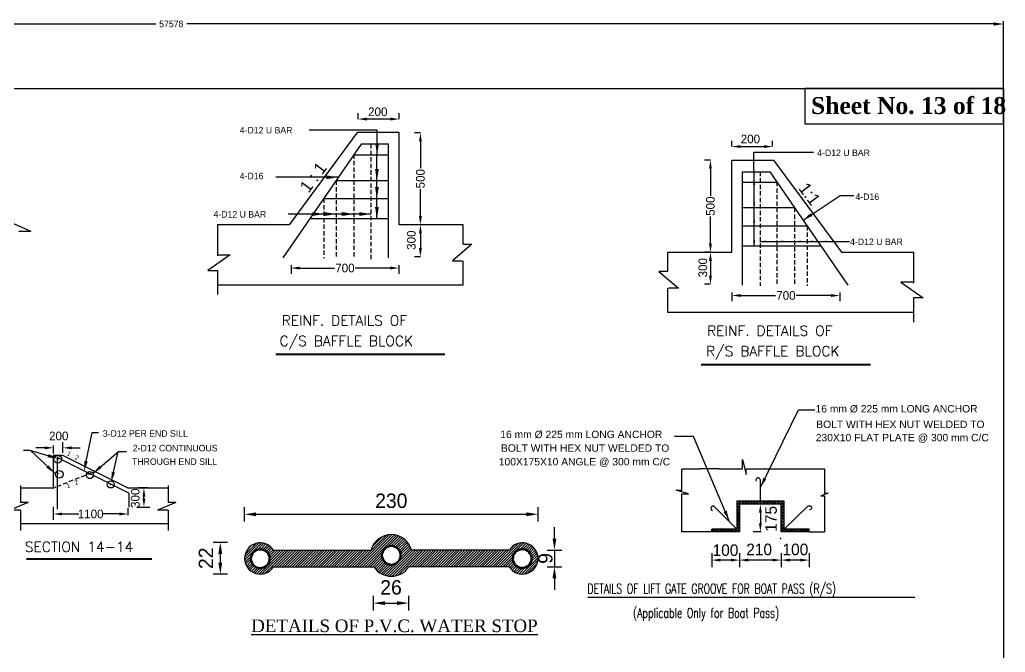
# Model space of a CAD drawing. Extents: x -1206532 to 786809, y -4288605 to 172932.
# Drawn here: x 149658 to 183748, y -4239313 to -4217439 of the extents above; entities that cross this region are included whole.
import ezdxf

# ---------------------------------------------------------------- set-up
doc = ezdxf.new("R2010")
doc.units = 0
doc.header["$LTSCALE"] = 300
doc.header["$MEASUREMENT"] = 0
doc.linetypes.add('DASHED', pattern=[0.75, 0.5, -0.25])
doc.layers.get('0').update_dxf_attribs({"linetype": 'CONTINUOUS'})
doc.layers.get('DEFPOINTS').update_dxf_attribs({"linetype": 'CONTINUOUS'})
doc.layers.add('LINE', color=7, linetype='CONTINUOUS')
doc.layers.add('Other line', color=7, linetype='CONTINUOUS', lineweight=15)
doc.styles.add('Arial-200', font='ARIAL_0.TTF')
doc.styles.add('BIG', font='ROMANT.SHX')
doc.dimstyles.new('3', dxfattribs={"dimtxt": 225, "dimasz": 350, "dimexe": 100, "dimexo": 25, "dimgap": 9, "dimtad": 0, "dimdec": 0, "dimzin": 0, "dimdsep": 46, "dimtxsty": 'Standard', "dimcen": 0, "dimclrd": 5, "dimclre": 6, "dimclrt": 1, "dimadec": 0, "dimazin": 0, "dimtfac": 1, "dimtdec": 0, "dimtofl": 0, "dimtmove": 2, "dimatfit": 3, "dimfxl": 1, "dimtolj": 1, "dimtzin": 0, "dimarcsym": 0})
doc.dimstyles.new('ISO-25', dxfattribs={"dimtxt": 2.5, "dimasz": 2.5, "dimexe": 1.25, "dimexo": 0.625, "dimtad": 1, "dimtxsty": 'Standard', "dimcen": 2.5, "dimadec": 0, "dimazin": 0, "dimtfac": 1, "dimtmove": 0, "dimatfit": 3, "dimfxl": 1, "dimarcsym": 0})

# ---------------------------------------------------------------- blocks, each defined once
blk = doc.blocks.new('*D385')
at = {"layer": 'DEFPOINTS', "color": 0, "lineweight": 30}
for p in [(183690, -4217587), (126112, -4219819), (183690, -4219819)]:
    blk.add_point(p, dxfattribs=at)
at = {"layer": 'LINE', "color": 6, "lineweight": -2}
for p, q in [((126112, -4219794), (126112, -4217487)), ((183690, -4219794), (183690, -4217487))]:
    blk.add_line(p, q, dxfattribs=at)
at = {"layer": 'LINE', "color": 5, "lineweight": -2}
for p, q in [((126462, -4217587), (154367, -4217587)), ((183340, -4217587), (155435, -4217587))]:
    blk.add_line(p, q, dxfattribs=at)
at = {"layer": 'LINE', "color": 5, "lineweight": 30}
for points in [[(126462, -4217528), (126462, -4217645), (126112, -4217587)], [(183340, -4217528), (183340, -4217645), (183690, -4217587)]]:
    blk.add_solid(points, dxfattribs=at)
at = {"layer": 'LINE', "color": 1, "lineweight": 30, "insert": (154901, -4217587), "char_height": 225, "attachment_point": 5}
blk.add_mtext('\\A1;57578', dxfattribs=at)
blk = doc.blocks.new('*D401')
at = {"layer": 'DEFPOINTS', "color": 0, "lineweight": 30}
for p in [(159042, -4225922), (162772, -4225922), (162772, -4226026)]:
    blk.add_point(p, dxfattribs=at)
at = {"layer": 'LINE', "color": 7, "lineweight": -2}
for p, q in [((159042, -4225927), (159042, -4226226)), ((159342, -4226026), (160548, -4226026)), ((162472, -4226026), (161266, -4226026)), ((162772, -4225927), (162772, -4226226))]:
    blk.add_line(p, q, dxfattribs=at)
at = {"layer": 'LINE', "color": 7, "lineweight": 30}
for points in [[(159342, -4225976), (159342, -4226076), (159042, -4226026)], [(162472, -4225976), (162472, -4226076), (162772, -4226026)]]:
    blk.add_solid(points, dxfattribs=at)
at = {"layer": 'LINE', "color": 7, "lineweight": 30, "insert": (160907, -4226026), "char_height": 300, "attachment_point": 5}
blk.add_mtext('\\A1;700', dxfattribs=at)
blk = doc.blocks.new('*D402')
at = {"layer": 'DEFPOINTS', "color": 0, "lineweight": 30}
for p in [(163518, -4224530), (163518, -4225637), (163518, -4225637)]:
    blk.add_point(p, dxfattribs=at)
at = {"layer": 'LINE', "color": 7, "lineweight": -2}
for p, q in [((163518, -4224530), (163318, -4224530)), ((163518, -4224830), (163518, -4225337)), ((163518, -4225637), (163318, -4225637))]:
    blk.add_line(p, q, dxfattribs=at)
at = {"layer": 'LINE', "color": 7, "lineweight": 30}
for points in [[(163468, -4224830), (163568, -4224830), (163518, -4224530)], [(163468, -4225337), (163568, -4225337), (163518, -4225637)]]:
    blk.add_solid(points, dxfattribs=at)
at = {"layer": 'LINE', "color": 7, "lineweight": 30, "insert": (163204, -4225062), "char_height": 300, "attachment_point": 5, "rotation": 90}
blk.add_mtext('\\A1;300', dxfattribs=at)
blk = doc.blocks.new('*D403')
at = {"layer": 'DEFPOINTS', "color": 0, "lineweight": 30}
for p in [(163518, -4221345), (163518, -4221345), (163518, -4224530)]:
    blk.add_point(p, dxfattribs=at)
at = {"layer": 'LINE', "color": 7, "lineweight": -2}
for p, q in [((163518, -4221345), (163318, -4221345)), ((163518, -4221645), (163518, -4222578)), ((163518, -4224230), (163518, -4223296)), ((163518, -4224530), (163318, -4224530))]:
    blk.add_line(p, q, dxfattribs=at)
at = {"layer": 'LINE', "color": 7, "lineweight": 30}
for points in [[(163468, -4221645), (163568, -4221645), (163518, -4221345)], [(163468, -4224230), (163568, -4224230), (163518, -4224530)]]:
    blk.add_solid(points, dxfattribs=at)
at = {"layer": 'LINE', "color": 7, "lineweight": 30, "insert": (163518, -4222937), "char_height": 300, "attachment_point": 5, "rotation": 90}
blk.add_mtext('\\A1;500', dxfattribs=at)
blk = doc.blocks.new('*D404')
at = {"layer": 'DEFPOINTS', "color": 0, "lineweight": 30}
for p in [(161368, -4220875), (161368, -4220875), (162779, -4220875)]:
    blk.add_point(p, dxfattribs=at)
at = {"layer": 'LINE', "color": 7, "lineweight": -2}
for p, q in [((161368, -4220875), (161368, -4220675)), ((162479, -4220875), (161668, -4220875)), ((162779, -4220875), (162779, -4220675))]:
    blk.add_line(p, q, dxfattribs=at)
at = {"layer": 'LINE', "color": 7, "lineweight": 30}
for points in [[(161668, -4220825), (161668, -4220925), (161368, -4220875)], [(162479, -4220825), (162479, -4220925), (162779, -4220875)]]:
    blk.add_solid(points, dxfattribs=at)
at = {"layer": 'LINE', "color": 7, "lineweight": 30, "insert": (162043, -4220626), "char_height": 300, "attachment_point": 5}
blk.add_mtext('\\A1;200', dxfattribs=at)
blk = doc.blocks.new('*D405')
at = {"layer": 'DEFPOINTS', "color": 0, "lineweight": 30}
for p in [(173549, -4222295), (173549, -4222295), (173549, -4225480)]:
    blk.add_point(p, dxfattribs=at)
at = {"layer": 'LINE', "color": 7, "lineweight": -2}
for p, q in [((173549, -4222295), (173349, -4222295)), ((173549, -4222595), (173549, -4223528)), ((173549, -4225180), (173549, -4224246)), ((173549, -4225480), (173349, -4225480))]:
    blk.add_line(p, q, dxfattribs=at)
at = {"layer": 'LINE', "color": 7, "lineweight": 30}
for points in [[(173499, -4222595), (173599, -4222595), (173549, -4222295)], [(173499, -4225180), (173599, -4225180), (173549, -4225480)]]:
    blk.add_solid(points, dxfattribs=at)
at = {"layer": 'LINE', "color": 7, "lineweight": 30, "insert": (173549, -4223887), "char_height": 300, "attachment_point": 5, "rotation": 90}
blk.add_mtext('\\A1;500', dxfattribs=at)
blk = doc.blocks.new('*D406')
at = {"layer": 'DEFPOINTS', "color": 0, "lineweight": 30}
for p in [(173549, -4225480), (173549, -4226587), (173549, -4226587)]:
    blk.add_point(p, dxfattribs=at)
at = {"layer": 'LINE', "color": 7, "lineweight": -2}
for p, q in [((173549, -4225480), (173349, -4225480)), ((173549, -4225780), (173549, -4226287)), ((173549, -4226587), (173349, -4226587))]:
    blk.add_line(p, q, dxfattribs=at)
at = {"layer": 'LINE', "color": 7, "lineweight": 30}
for points in [[(173499, -4225780), (173599, -4225780), (173549, -4225480)], [(173499, -4226287), (173599, -4226287), (173549, -4226587)]]:
    blk.add_solid(points, dxfattribs=at)
at = {"layer": 'LINE', "color": 7, "lineweight": 30, "insert": (173287, -4226015), "char_height": 300, "attachment_point": 5, "rotation": 90}
blk.add_mtext('\\A1;300', dxfattribs=at)
blk = doc.blocks.new('*D407')
at = {"layer": 'DEFPOINTS', "color": 0, "lineweight": 30}
for p in [(174294, -4226872), (174294, -4226976), (178025, -4226872)]:
    blk.add_point(p, dxfattribs=at)
at = {"layer": 'LINE', "color": 7, "lineweight": -2}
for p, q in [((174294, -4226877), (174294, -4227176)), ((174594, -4226976), (175801, -4226976)), ((177725, -4226976), (176519, -4226976)), ((178025, -4226877), (178025, -4227176))]:
    blk.add_line(p, q, dxfattribs=at)
at = {"layer": 'LINE', "color": 7, "lineweight": 30}
for points in [[(174594, -4226926), (174594, -4227026), (174294, -4226976)], [(177725, -4226926), (177725, -4227026), (178025, -4226976)]]:
    blk.add_solid(points, dxfattribs=at)
at = {"layer": 'LINE', "color": 7, "lineweight": 30, "insert": (176160, -4226976), "char_height": 300, "attachment_point": 5}
blk.add_mtext('\\A1;700', dxfattribs=at)
blk = doc.blocks.new('*D408')
at = {"layer": 'DEFPOINTS', "color": 0, "lineweight": 30}
for p in [(174288, -4221825), (175699, -4221825), (175699, -4221825)]:
    blk.add_point(p, dxfattribs=at)
at = {"layer": 'LINE', "color": 7, "lineweight": -2}
for p, q in [((174288, -4221825), (174288, -4221625)), ((174588, -4221825), (175399, -4221825)), ((175699, -4221825), (175699, -4221625))]:
    blk.add_line(p, q, dxfattribs=at)
at = {"layer": 'LINE', "color": 7, "lineweight": 30}
for points in [[(174588, -4221775), (174588, -4221875), (174288, -4221825)], [(175399, -4221775), (175399, -4221875), (175699, -4221825)]]:
    blk.add_solid(points, dxfattribs=at)
at = {"layer": 'LINE', "color": 7, "lineweight": 30, "insert": (174932, -4221565), "char_height": 300, "attachment_point": 5}
blk.add_mtext('\\A1;200', dxfattribs=at)
blk = doc.blocks.new('*D413')
at = {"layer": 'DEFPOINTS', "color": 0, "lineweight": 30}
for p in [(153955, -4233632), (154099, -4233632), (153680, -4234291)]:
    blk.add_point(p, dxfattribs=at)
at = {"layer": 'LINE', "color": 7, "lineweight": -2}
for p, q in [((154094, -4233632), (153755, -4233632)), ((153955, -4233991), (153955, -4233932)), ((153705, -4234291), (154155, -4234291))]:
    blk.add_line(p, q, dxfattribs=at)
at = {"layer": 'LINE', "color": 7, "lineweight": 30}
for points in [[(153905, -4233932), (154005, -4233932), (153955, -4233632)], [(153905, -4233991), (154005, -4233991), (153955, -4234291)]]:
    blk.add_solid(points, dxfattribs=at)
at = {"layer": 'LINE', "color": 7, "lineweight": 30, "insert": (153656, -4233986), "char_height": 300, "attachment_point": 5, "rotation": 90}
blk.add_mtext('\\A1;300', dxfattribs=at)
blk = doc.blocks.new('*D414')
at = {"layer": 'DEFPOINTS', "color": 0, "lineweight": 30}
for p in [(150818, -4234130), (150818, -4234531), (153405, -4234579)]:
    blk.add_point(p, dxfattribs=at)
at = {"layer": 'LINE', "color": 7, "lineweight": -2}
for p, q in [((150818, -4234281), (150818, -4234731)), ((151118, -4234531), (151703, -4234531)), ((153105, -4234531), (152521, -4234531)), ((153405, -4234574), (153405, -4234331))]:
    blk.add_line(p, q, dxfattribs=at)
at = {"layer": 'LINE', "color": 7, "lineweight": 30}
for points in [[(151118, -4234481), (151118, -4234581), (150818, -4234531)], [(153105, -4234481), (153105, -4234581), (153405, -4234531)]]:
    blk.add_solid(points, dxfattribs=at)
at = {"layer": 'LINE', "color": 7, "lineweight": 30, "insert": (152112, -4234531), "char_height": 300, "attachment_point": 5}
blk.add_mtext('\\A1;1100', dxfattribs=at)
blk = doc.blocks.new('*D415')
at = {"layer": 'DEFPOINTS', "color": 0, "lineweight": 30}
for p in [(150818, -4232159), (150818, -4232243), (151155, -4232416)]:
    blk.add_point(p, dxfattribs=at)
at = {"layer": 'LINE', "color": 7, "lineweight": -2}
for p, q in [((150818, -4232164), (150818, -4232443)), ((151155, -4232411), (151155, -4232043)), ((150518, -4232243), (150218, -4232243)), ((151455, -4232243), (151755, -4232243))]:
    blk.add_line(p, q, dxfattribs=at)
at = {"layer": 'LINE', "color": 7, "lineweight": 30}
for points in [[(150518, -4232193), (150518, -4232293), (150818, -4232243)], [(151455, -4232193), (151455, -4232293), (151155, -4232243)]]:
    blk.add_solid(points, dxfattribs=at)
at = {"layer": 'LINE', "color": 7, "lineweight": 30, "insert": (151009, -4231834), "char_height": 300, "attachment_point": 5}
blk.add_mtext('\\A1;200', dxfattribs=at)
blk = doc.blocks.new('*D422')
at = {"layer": 'DEFPOINTS', "color": 0, "lineweight": 30}
for p in [(175998, -4235784), (176961, -4235784), (175998, -4236125)]:
    blk.add_point(p, dxfattribs=at)
at = {"layer": 'LINE', "color": 7, "lineweight": -2}
for p, q in [((175998, -4235884), (175998, -4236375)), ((176961, -4235884), (176961, -4236375)), ((176661, -4236125), (176298, -4236125))]:
    blk.add_line(p, q, dxfattribs=at)
at = {"layer": 'LINE', "color": 7, "lineweight": 30}
for points in [[(176298, -4236075), (176298, -4236175), (175998, -4236125)], [(176661, -4236075), (176661, -4236175), (176961, -4236125)]]:
    blk.add_solid(points, dxfattribs=at)
at = {"layer": 'LINE', "color": 7, "lineweight": 30, "insert": (175234, -4235759), "char_height": 400, "attachment_point": 5}
blk.add_mtext('210', dxfattribs=at)
blk = doc.blocks.new('*D423')
at = {"layer": 'DEFPOINTS', "color": 0, "lineweight": 30}
for p in [(174555, -4235784), (175998, -4235784), (174555, -4236125)]:
    blk.add_point(p, dxfattribs=at)
at = {"layer": 'LINE', "color": 7, "lineweight": -2}
for p, q in [((174555, -4235884), (174555, -4236375)), ((175998, -4235884), (175998, -4236375)), ((175698, -4236125), (174855, -4236125))]:
    blk.add_line(p, q, dxfattribs=at)
at = {"layer": 'LINE', "color": 7, "lineweight": 30}
for points in [[(174855, -4236075), (174855, -4236175), (174555, -4236125)], [(175698, -4236075), (175698, -4236175), (175998, -4236125)]]:
    blk.add_solid(points, dxfattribs=at)
at = {"layer": 'LINE', "color": 7, "lineweight": 30, "insert": (176488, -4235759), "char_height": 400, "attachment_point": 5}
blk.add_mtext('100', dxfattribs=at)
blk = doc.blocks.new('*D424')
at = {"layer": 'DEFPOINTS', "color": 0, "lineweight": 30}
for p in [(175403, -4234187), (175276, -4235149), (175403, -4235149)]:
    blk.add_point(p, dxfattribs=at)
at = {"layer": 'LINE', "color": 7, "lineweight": -2}
for p, q in [((175303, -4234187), (175026, -4234187)), ((175276, -4234487), (175276, -4234849)), ((175303, -4235149), (175026, -4235149))]:
    blk.add_line(p, q, dxfattribs=at)
at = {"layer": 'LINE', "color": 7, "lineweight": 30}
for points in [[(175226, -4234487), (175326, -4234487), (175276, -4234187)], [(175226, -4234849), (175326, -4234849), (175276, -4235149)]]:
    blk.add_solid(points, dxfattribs=at)
at = {"layer": 'LINE', "color": 7, "lineweight": 30, "insert": (175647, -4234698), "char_height": 400, "attachment_point": 5, "rotation": 90}
blk.add_mtext('175', dxfattribs=at)
blk = doc.blocks.new('*D425')
at = {"layer": 'DEFPOINTS', "color": 0, "lineweight": 30}
for p in [(173592, -4235784), (174555, -4235784), (173592, -4236125)]:
    blk.add_point(p, dxfattribs=at)
at = {"layer": 'LINE', "color": 7, "lineweight": -2}
for p, q in [((173592, -4235884), (173592, -4236375)), ((174555, -4235884), (174555, -4236375)), ((174255, -4236125), (173892, -4236125))]:
    blk.add_line(p, q, dxfattribs=at)
at = {"layer": 'LINE', "color": 7, "lineweight": 30}
for points in [[(173892, -4236075), (173892, -4236175), (173592, -4236125)], [(174255, -4236075), (174255, -4236175), (174555, -4236125)]]:
    blk.add_solid(points, dxfattribs=at)
at = {"layer": 'LINE', "color": 7, "lineweight": 30, "insert": (174070, -4235784), "char_height": 400, "attachment_point": 5}
blk.add_mtext('100', dxfattribs=at)
blk = doc.blocks.new('*D430')
at = {"layer": 'DEFPOINTS', "color": 0, "lineweight": 30}
for p in [(166954, -4235781), (166962, -4236357), (168154, -4236357)]:
    blk.add_point(p, dxfattribs=at)
at = {"layer": 'LINE', "color": 7, "lineweight": -2}
for p, q in [((168154, -4235381), (168154, -4234981)), ((167904, -4235781), (168404, -4235781)), ((168154, -4235781), (168154, -4236357)), ((167904, -4236357), (168404, -4236357)), ((168154, -4236757), (168154, -4237157))]:
    blk.add_line(p, q, dxfattribs=at)
at = {"layer": 'LINE', "color": 7, "lineweight": 30}
for points in [[(168087, -4235381), (168220, -4235381), (168154, -4235781)], [(168087, -4236757), (168220, -4236757), (168154, -4236357)]]:
    blk.add_solid(points, dxfattribs=at)
at = {"layer": 'LINE', "color": 7, "lineweight": 30, "insert": (167840, -4236069), "char_height": 500, "attachment_point": 5, "rotation": 90}
blk.add_mtext('9', dxfattribs=at)
blk = doc.blocks.new('*D431')
at = {"layer": 'DEFPOINTS', "color": 0, "lineweight": 30}
for p in [(157962, -4235514), (156596, -4236609), (157946, -4236609)]:
    blk.add_point(p, dxfattribs=at)
at = {"layer": 'LINE', "color": 7, "lineweight": -2}
for p, q in [((156846, -4235514), (156346, -4235514)), ((156596, -4235914), (156596, -4236209)), ((156846, -4236609), (156346, -4236609))]:
    blk.add_line(p, q, dxfattribs=at)
at = {"layer": 'LINE', "color": 7, "lineweight": 30}
for points in [[(156529, -4235914), (156663, -4235914), (156596, -4235514)], [(156529, -4236209), (156663, -4236209), (156596, -4236609)]]:
    blk.add_solid(points, dxfattribs=at)
at = {"layer": 'LINE', "color": 7, "lineweight": 30, "insert": (156099, -4236062), "char_height": 500, "attachment_point": 5, "rotation": 90}
blk.add_mtext('22', dxfattribs=at)
blk = doc.blocks.new('*D432')
at = {"layer": 'DEFPOINTS', "color": 0, "lineweight": 30}
for p in [(163112, -4237613), (161890, -4238858), (163112, -4238882)]:
    blk.add_point(p, dxfattribs=at)
at = {"layer": 'LINE', "color": 7, "lineweight": -2}
for p, q in [((161890, -4237863), (161890, -4237363)), ((162290, -4237613), (162712, -4237613)), ((163112, -4237863), (163112, -4237363))]:
    blk.add_line(p, q, dxfattribs=at)
at = {"layer": 'LINE', "color": 7, "lineweight": 30}
for points in [[(162290, -4237547), (162290, -4237680), (161890, -4237613)], [(162712, -4237547), (162712, -4237680), (163112, -4237613)]]:
    blk.add_solid(points, dxfattribs=at)
at = {"layer": 'LINE', "color": 7, "lineweight": 30, "insert": (162501, -4237071), "char_height": 500, "attachment_point": 5}
blk.add_mtext('26', dxfattribs=at)
blk = doc.blocks.new('*D433')
at = {"layer": 'DEFPOINTS', "color": 0, "lineweight": 30}
for p in [(167587, -4234541), (157435, -4235750), (167587, -4235694)]:
    blk.add_point(p, dxfattribs=at)
at = {"layer": 'LINE', "color": 7, "lineweight": -2}
for p, q in [((157435, -4234791), (157435, -4234291)), ((157835, -4234541), (167187, -4234541)), ((167587, -4234791), (167587, -4234291))]:
    blk.add_line(p, q, dxfattribs=at)
at = {"layer": 'LINE', "color": 7, "lineweight": 30}
for points in [[(157835, -4234475), (157835, -4234608), (157435, -4234541)], [(167187, -4234475), (167187, -4234608), (167587, -4234541)]]:
    blk.add_solid(points, dxfattribs=at)
at = {"layer": 'LINE', "color": 7, "lineweight": 30, "insert": (162511, -4234076), "char_height": 500, "attachment_point": 5}
blk.add_mtext('230', dxfattribs=at)

msp = doc.modelspace()

# ---------------------------------------------------------------- hatches: boundary and pattern name
at = {"layer": 'LINE', "lineweight": 13}
h = msp.add_hatch(dxfattribs=at)
h.set_pattern_fill('ANSI31', color=256, scale=20, style=0)
h.set_pattern_definition([(45, (60213.69, -3763820.49), (-44.901281, 44.901281), [])])
h.paths.add_polyline_path([(162834.759, -4235960.954, 1), (162187.539, -4235960.954, 1)], flags=16)
edge = h.paths.add_edge_path()
edge.add_arc((157979.909, -4236078.649), 323.61, 0, 360)
edge = h.paths.add_edge_path()
edge.add_arc((167038.929, -4236072.18), 323.61, 0, 360)
edge = h.paths.add_edge_path()
edge.add_line((163112.467, -4236356.954), (166590.36, -4236356.954))
edge.add_arc((167047.149, -4236068.954), 540, 212.2309526, 507.7690474)
edge.add_line((166590.36, -4235780.954), (163208.286, -4235780.954))
edge.add_arc((162511.149, -4235960.954), 720, 14.4775122, 165.5224878)
edge.add_line((161814.012, -4235780.954), (158431.937, -4235780.954))
edge.add_arc((157975.149, -4236068.954), 540, 32.2309526, 327.7690474)
edge.add_line((158431.937, -4236356.954), (161909.83, -4236356.954))
edge.add_arc((162511.149, -4235960.954), 720, 213.367013, 326.632987)

# ---------------------------------------------------------------- linework, layer by layer
at = {"lineweight": 30}
for p, q in [((161334.309, -4221344.664), (158982.542, -4224530.266)), ((162778.966, -4221344.664), (161334.309, -4221344.664)), ((162778.966, -4224530.266), (162778.966, -4221344.664)), ((161468.696, -4221747.055), (158764.521, -4225670.376)), ((162409.402, -4221747.055), (161468.696, -4221747.055)), ((162409.402, -4225670.376), (162409.402, -4221747.055)), ((161215.764, -4222114.019), (162409.402, -4222114.019)), ((174287.731, -4225480.266), (174287.731, -4222294.664)), ((174287.731, -4222294.664), (175732.388, -4222294.664)), ((175732.388, -4222294.664), (178084.155, -4225480.266)), ((174657.295, -4226620.376), (174657.295, -4222697.055)), ((174657.295, -4222697.055), (175598.001, -4222697.055)), ((175598.001, -4222697.055), (178302.176, -4226620.376)), ((160605.665, -4222999.173), (162409.402, -4222999.173)), ((175850.933, -4223064.019), (174657.295, -4223064.019)), ((160175.025, -4223623.963), (162409.402, -4223623.963)), ((176461.032, -4223949.173), (174623.698, -4223949.173)), ((159696.467, -4224318.272), (162409.402, -4224318.272)), ((156496.389, -4224530.266), (156496.389, -4225603.311)), ((158982.542, -4224530.266), (156496.389, -4224530.266)), ((164996.345, -4224530.266), (162778.966, -4224530.266)), ((164996.345, -4225200.919), (164996.345, -4224530.266)), ((176891.672, -4224573.963), (174623.698, -4224573.963)), ((165298.715, -4225200.919), (164626.782, -4225770.974)), ((164996.345, -4225200.919), (165298.715, -4225200.919)), ((177370.229, -4225268.272), (174623.698, -4225268.272)), ((156933.146, -4225569.778), (156160.422, -4226106.3)), ((156496.389, -4225569.778), (156933.146, -4225569.778)), ((172070.351, -4225480.266), (174287.731, -4225480.266)), ((172070.351, -4226150.919), (172070.351, -4225480.266)), ((178084.155, -4225480.266), (180570.308, -4225480.266)), ((180570.308, -4225480.266), (180570.308, -4226553.311)), ((164626.782, -4225770.974), (164962.749, -4225770.974)), ((164996.345, -4226609.29), (164996.345, -4225770.974)), ((156160.422, -4226106.3), (156496.389, -4226106.3)), ((156496.389, -4226106.3), (156496.389, -4226944.617)), ((171767.981, -4226150.919), (172439.915, -4226720.974)), ((172070.351, -4226150.919), (171767.981, -4226150.919)), ((156496.389, -4226609.29), (164996.345, -4226609.29)), ((180570.308, -4226519.778), (180133.551, -4226519.778)), ((180133.551, -4226519.778), (180906.275, -4227056.3)), ((172070.351, -4227559.29), (172070.351, -4226720.974)), ((172439.915, -4226720.974), (172103.948, -4226720.974)), ((180906.275, -4227056.3), (180570.308, -4227056.3)), ((180570.308, -4227056.3), (180570.308, -4227894.617)), ((180570.308, -4227559.29), (172070.351, -4227559.29)), ((150817.88, -4232507.063), (150817.88, -4233632.063)), ((151155.38, -4232507.063), (150817.88, -4232507.063)), ((150954.961, -4232578.664), (150954.961, -4234365.385)), ((150817.88, -4233632.063), (149688.93, -4233632.063)), ((154793.127, -4233632.063), (153405.38, -4233632.063)), ((154793.127, -4234869.563), (149688.93, -4234869.563))]:
    msp.add_line(p, q, dxfattribs=at)
at = {"color": 0, "lineweight": 30}
for p, q in [((151955.088, -4232707.856), (152164.246, -4231709.531)), ((152164.246, -4231709.531), (152382.746, -4231709.531)), ((150010.465, -4232333.199), (149791.965, -4232333.199)), ((150641.959, -4232516.355), (150010.465, -4232333.199)), ((152899.984, -4233083.941), (153069.459, -4232364.383)), ((153069.459, -4232364.383), (153350.387, -4232364.383))]:
    msp.add_line(p, q, dxfattribs=at)
at = {"linetype": 'DASHED', "lineweight": 30}
for p, q in [((150954.961, -4233577.068), (152253.494, -4233056.12)), ((150817.88, -4233632.063), (150923.425, -4233589.72))]:
    msp.add_line(p, q, dxfattribs=at)
at = {"linetype": 'ByBlock', "lineweight": 30}
for points in [[(126112.321, -4260534.506), (126112.321, -4219818.986), (183689.825, -4219818.986), (183689.825, -4260534.506), (126112.321, -4260534.506)], [(183689.825, -4219818.986), (176815.544, -4219818.986), (176815.544, -4221034.111), (183689.825, -4221034.111)]]:
    msp.add_lwpolyline(points, close=True, dxfattribs=at)
at = {"lineweight": 30, "const_width": 22.5}
for points in [[(150994.782, -4232631.833, -1), (150972.282, -4232631.833, -1)], [(150998.351, -4233129.53, -1), (150975.851, -4233129.53, -1)], [(152072.194, -4233157.219, -1), (152049.694, -4233157.219, -1)], [(152802.026, -4233514.559, -1), (152779.526, -4233514.559, -1)]]:
    msp.add_lwpolyline(points, format="xyb", close=True, dxfattribs=at)
at = {"lineweight": 30}
for centre in [(150976.13, -4232638.323), (151025.887, -4233159.975)]:
    msp.add_circle(centre, 132.628, dxfattribs=at)
at = {"linetype": 'ByBlock', "lineweight": 30}
for points in [[(159825.025, -4224099.602), (159825.025, -4224216.269), (160175.025, -4224157.936)], [(160255.665, -4224099.602), (160255.665, -4224216.269), (160605.665, -4224157.936)], [(160865.764, -4224099.602), (160865.764, -4224216.269), (161215.764, -4224157.936)]]:
    msp.add_solid(points, dxfattribs=at)
at = {"color": 0, "lineweight": 30}
for points in [[(150658.208, -4232460.331), (150625.71, -4232572.38), (150978.106, -4232613.85)], [(152012.182, -4232719.817), (151897.994, -4232695.894), (151883.318, -4233050.418)], [(152956.764, -4233097.314), (152843.204, -4233070.568), (152819.745, -4233424.619)]]:
    msp.add_solid(points, dxfattribs=at)
at = {"layer": 'DEFPOINTS', "color": 0, "linetype": 'ByBlock', "lineweight": 30}
msp.add_point((173215.838, -4222879.493), dxfattribs=at)
msp.add_point((173215.838, -4222879.493), dxfattribs=at)
at = {"layer": 'LINE', "linetype": 'DASHED', "lineweight": 30}
for p, q in [((161802.764, -4221747.055), (161802.764, -4225725.88)), ((161215.764, -4222097.374), (161215.764, -4225686.88)), ((175264.933, -4222697.055), (175264.933, -4226636.88)), ((160605.665, -4222999.173), (160605.665, -4225686.88)), ((175850.933, -4223047.374), (175850.933, -4226636.88)), ((160175.025, -4223623.963), (160175.025, -4225686.88)), ((176461.032, -4223949.173), (176461.032, -4226636.88)), ((176891.672, -4224573.963), (176891.672, -4226636.88))]:
    msp.add_line(p, q, dxfattribs=at)
at = {"layer": 'LINE', "lineweight": 30}
for p, q in [((149263.486, -4224405.776), (150040.732, -4224745.476)), ((149627.821, -4224745.476), (150040.732, -4224745.476)), ((153405.38, -4233632.063), (151155.38, -4232507.063)), ((153428.866, -4233815.616), (150954.961, -4232578.664)), ((174656.978, -4232967.058), (174656.978, -4232643.732)), ((174656.978, -4232643.732), (174786.886, -4233160.476)), ((172560.17, -4232967.058), (173176.029, -4232967.058)), ((172560.17, -4233709.938), (172560.17, -4232967.058)), ((173847.701, -4232967.058), (173176.029, -4232967.058)), ((173847.701, -4232967.058), (174656.978, -4232967.058)), ((174786.886, -4232967.058), (177496.667, -4232967.058)), ((174786.886, -4233160.476), (174786.886, -4232967.058)), ((177496.667, -4232967.058), (177496.667, -4233806.166)), ((149688.93, -4233548.862), (149688.93, -4234138.612)), ((153428.866, -4233815.616), (153428.866, -4234290.622)), ((154793.127, -4233548.862), (154793.127, -4234138.612)), ((172785.344, -4233838.884), (172365.79, -4233709.938)), ((172365.79, -4233709.938), (172560.17, -4233709.938)), ((172560.17, -4235149.174), (172560.17, -4233838.884)), ((172560.17, -4233838.884), (172785.344, -4233838.884)), ((177626.574, -4233806.166), (177367.721, -4233903.357)), ((177496.667, -4233806.166), (177626.574, -4233806.166)), ((149953.619, -4234138.612), (149319.539, -4234400.724)), ((149953.619, -4234138.612), (149688.93, -4234138.612)), ((155057.816, -4234138.612), (154423.736, -4234400.724)), ((155057.816, -4234138.612), (154793.127, -4234138.612)), ((174458.282, -4234109.098), (174554.51, -4234205.326)), ((174458.282, -4234145.183), (174554.51, -4234241.411)), ((174458.282, -4234211.163), (174554.51, -4234307.391)), ((174505.83, -4234090.666), (174602.058, -4234186.894)), ((174541.915, -4234090.666), (174638.143, -4234186.894)), ((174607.895, -4234090.666), (174704.123, -4234186.894)), ((174643.981, -4234090.666), (174740.209, -4234186.894)), ((174709.96, -4234090.666), (174806.188, -4234186.894)), ((174746.046, -4234090.666), (174842.274, -4234186.894)), ((174812.025, -4234090.666), (174908.253, -4234186.894)), ((174848.111, -4234090.666), (174944.339, -4234186.894)), ((174914.091, -4234090.666), (175010.319, -4234186.894)), ((174950.176, -4234090.666), (175046.404, -4234186.894)), ((175016.156, -4234090.666), (175112.384, -4234186.894)), ((175052.241, -4234090.666), (175148.469, -4234186.894)), ((175118.221, -4234090.666), (175214.449, -4234186.894)), ((175154.307, -4234090.666), (175250.535, -4234186.894)), ((175220.286, -4234090.666), (175316.514, -4234186.894)), ((175256.372, -4234090.666), (175352.6, -4234186.894)), ((175322.351, -4234090.666), (175418.579, -4234186.894)), ((175358.437, -4234090.666), (175454.665, -4234186.894)), ((175424.417, -4234090.666), (175520.645, -4234186.894)), ((175460.502, -4234090.666), (175556.73, -4234186.894)), ((175526.482, -4234090.666), (175622.71, -4234186.894)), ((175562.567, -4234090.666), (175658.795, -4234186.894)), ((175628.547, -4234090.666), (175724.775, -4234186.894)), ((175664.633, -4234090.666), (175760.861, -4234186.894)), ((175730.612, -4234090.666), (175826.84, -4234186.894)), ((175766.698, -4234090.666), (175862.926, -4234186.894)), ((175832.678, -4234090.666), (175928.906, -4234186.894)), ((175868.763, -4234090.666), (175964.991, -4234186.894)), ((175934.743, -4234090.666), (176094.158, -4234250.081)), ((175970.828, -4234090.666), (176094.158, -4234213.996)), ((176036.808, -4234090.666), (176094.158, -4234148.016)), ((176072.893, -4234090.666), (176094.158, -4234111.931)), ((177367.721, -4233903.357), (177496.667, -4233903.357)), ((177496.667, -4233903.357), (177496.667, -4235149.174)), ((149688.93, -4234400.724), (149319.539, -4234400.724)), ((149688.93, -4234400.724), (149688.93, -4235100.504)), ((154793.127, -4234400.724), (154423.736, -4234400.724)), ((154793.127, -4234400.724), (154793.127, -4235100.504)), ((174458.282, -4234247.249), (174554.51, -4234343.477)), ((174458.282, -4234313.228), (174554.51, -4234409.456)), ((174458.282, -4234349.314), (174554.51, -4234445.542)), ((174458.282, -4234415.293), (174554.51, -4234511.521)), ((174458.282, -4234451.379), (174554.51, -4234547.607)), ((174458.282, -4234517.359), (174554.51, -4234613.587)), ((174458.282, -4234553.444), (174554.51, -4234649.672)), ((175997.93, -4234219.833), (176094.158, -4234316.061)), ((175997.93, -4234255.918), (176094.158, -4234352.146)), ((175997.93, -4234321.898), (176094.158, -4234418.126)), ((175997.93, -4234357.984), (176094.158, -4234454.212)), ((175997.93, -4234423.963), (176094.158, -4234520.191)), ((175997.93, -4234460.049), (176094.158, -4234556.277)), ((175997.93, -4234526.029), (176094.158, -4234622.257)), ((174458.282, -4234619.424), (174554.51, -4234715.652)), ((174458.282, -4234655.509), (174554.51, -4234751.737)), ((174458.282, -4234721.489), (174554.51, -4234817.717)), ((174458.282, -4234757.575), (174554.51, -4234853.803)), ((174458.282, -4234823.554), (174554.51, -4234919.782)), ((174458.282, -4234859.64), (174554.51, -4234955.868)), ((175997.93, -4234562.114), (176094.158, -4234658.342)), ((175997.93, -4234628.094), (176094.158, -4234724.322)), ((175997.93, -4234664.179), (176094.158, -4234760.407)), ((175997.93, -4234730.159), (176094.158, -4234826.387)), ((175997.93, -4234766.245), (176094.158, -4234862.473)), ((175997.93, -4234832.224), (176094.158, -4234928.452)), ((175997.93, -4234868.31), (176094.158, -4234964.538)), ((173592.23, -4235149.174), (172560.17, -4235149.174)), ((173592.23, -4235149.174), (173592.23, -4235052.946)), ((173592.23, -4235080.22), (173661.184, -4235149.174)), ((173592.23, -4235116.305), (173625.099, -4235149.174)), ((173630.936, -4235052.946), (173727.164, -4235149.174)), ((173667.022, -4235052.946), (173763.25, -4235149.174)), ((173733.001, -4235052.946), (173829.229, -4235149.174)), ((173769.087, -4235052.946), (173865.315, -4235149.174)), ((173835.067, -4235052.946), (173931.295, -4235149.174)), ((173871.152, -4235052.946), (173967.38, -4235149.174)), ((173937.132, -4235052.946), (174033.36, -4235149.174)), ((173973.217, -4235052.946), (174069.445, -4235149.174)), ((174039.197, -4235052.946), (174135.425, -4235149.174)), ((174075.282, -4235052.946), (174171.51, -4235149.174)), ((174141.262, -4235052.946), (174237.49, -4235149.174)), ((174177.348, -4235052.946), (174273.576, -4235149.174)), ((174243.327, -4235052.946), (174339.555, -4235149.174)), ((174279.413, -4235052.946), (174375.641, -4235149.174)), ((174345.393, -4235052.946), (174441.621, -4235149.174)), ((174381.478, -4235052.946), (174477.706, -4235149.174)), ((174447.458, -4235052.946), (174543.686, -4235149.174)), ((174458.282, -4234925.62), (174554.51, -4235021.848)), ((174458.282, -4234961.705), (174554.51, -4235057.933)), ((174458.282, -4235027.685), (174554.51, -4235123.913)), ((175997.93, -4234934.289), (176094.158, -4235030.517)), ((175997.93, -4234970.375), (176176.729, -4235149.174)), ((175997.93, -4235036.355), (176110.749, -4235149.174)), ((175997.93, -4235072.44), (176074.664, -4235149.174)), ((175997.93, -4235138.42), (176008.684, -4235149.174)), ((176116.587, -4235052.946), (176212.815, -4235149.174)), ((176182.566, -4235052.946), (176278.794, -4235149.174)), ((176218.652, -4235052.946), (176314.88, -4235149.174)), ((176284.631, -4235052.946), (176380.859, -4235149.174)), ((176320.717, -4235052.946), (176416.945, -4235149.174)), ((176386.697, -4235052.946), (176482.925, -4235149.174)), ((176422.782, -4235052.946), (176519.01, -4235149.174)), ((176488.762, -4235052.946), (176584.99, -4235149.174)), ((176524.847, -4235052.946), (176621.075, -4235149.174)), ((176590.827, -4235052.946), (176687.055, -4235149.174)), ((176626.913, -4235052.946), (176723.141, -4235149.174)), ((176692.892, -4235052.946), (176789.12, -4235149.174)), ((176728.978, -4235052.946), (176825.206, -4235149.174)), ((176794.958, -4235052.946), (176891.186, -4235149.174)), ((176831.043, -4235052.946), (176927.271, -4235149.174)), ((176876.229, -4235052.946), (176960.837, -4235137.554)), ((176912.315, -4235052.946), (176960.21, -4235100.841)), ((176960.21, -4235149.174), (176960.21, -4235052.946)), ((176960.21, -4235149.174), (177496.667, -4235149.174)), ((158431.937, -4235780.954), (161814.012, -4235780.954)), ((166590.36, -4235780.954), (163208.286, -4235780.954)), ((158431.937, -4236356.954), (161909.83, -4236356.954)), ((166590.36, -4236356.954), (163112.467, -4236356.954))]:
    msp.add_line(p, q, dxfattribs=at)
at = {"layer": 'LINE', "lineweight": 30, "const_width": 75}
for points in [[(164373.96, -4229010.153), (158506.737, -4229010.153)], [(179088.143, -4229365.115), (173220.92, -4229365.115)], [(149891.157, -4236088.764), (154230.345, -4236088.764)]]:
    msp.add_lwpolyline(points, dxfattribs=at)
at = {"layer": 'LINE', "lineweight": 30, "const_width": 15}
for points in [[(150996.081, -4233124.74, -1), (150981.081, -4233124.74, -1)], [(152069.924, -4233152.43, -1), (152054.924, -4233152.43, -1)], [(152799.756, -4233509.769, -1), (152784.756, -4233509.769, -1)]]:
    msp.add_lwpolyline(points, format="xyb", close=True, dxfattribs=at)
at = {"layer": 'LINE', "lineweight": 30}
for points in [[(175276.22, -4234093.714), (175276.22, -4233355.557, 1.327936427), (175136.396, -4233395.748, -0.669707327)], [(174458.098, -4235053.872), (173694.866, -4234278.84, 1.327936427), (173624.415, -4234406.13, -0.669707327)], [(176093.772, -4235053.033), (176922.291, -4234265.14, -1.441957363), (176980.254, -4234392.431)]]:
    msp.add_lwpolyline(points, format="xyb", dxfattribs=at)
for points in [[(176094.158, -4235052.946), (176094.158, -4234090.666), (174458.282, -4234090.666), (174458.282, -4235052.946), (173592.23, -4235052.946)], [(175997.93, -4235149.174), (175997.93, -4234186.894), (174554.51, -4234186.894), (174554.51, -4235149.174), (173592.23, -4235149.174)], [(176960.21, -4235149.174), (175997.93, -4235149.174), (175997.93, -4235149.174)], [(176960.21, -4235052.946), (176094.158, -4235052.946)], [(169310.999, -4237403.116), (180613.985, -4237403.116)]]:
    msp.add_lwpolyline(points, dxfattribs=at)
for centre in [(152084.832, -4233186.841), (152806.302, -4233509.769)]:
    msp.add_circle(centre, 121.959, dxfattribs=at)
for centre, radius, start, end in [((162511.149, -4235960.954), 720, 14.4775122, 165.5224878), ((157975.149, -4236068.954), 540, 32.2309526, 327.7690474), ((167047.149, -4236068.954), 540, 212.2309526, 147.7690474), ((162511.149, -4235960.954), 720, 213.367013, 326.632987)]:
    msp.add_arc(centre, radius, start, end, dxfattribs=at)
msp.add_point((175975.502, -4235377.252), dxfattribs=at)
msp.add_point((175975.502, -4235377.252), dxfattribs=at)
at = {"layer": 'Other line', "color": 0, "lineweight": 30}
msp.add_line((162020.007, -4221252.967), (159665.437, -4221252.967), dxfattribs=at)
at = {"layer": 'Other line', "color": 0, "lineweight": 50}
for centre in [(157979.909, -4236078.649), (162511.149, -4235960.954), (167038.929, -4236072.18)]:
    msp.add_circle(centre, 323.61, dxfattribs=at)

# ---------------------------------------------------------------- texts
at = {"lineweight": 30}
for s, rotation, p in [('1 : 1', 53.313546, (159649.436, -4223453.029)), ('1:1', 306.686454, (176576.331, -4223274.279))]:
    msp.add_text(s, height=422.2695, rotation=rotation, dxfattribs=at).set_placement(p)
at = {"color": 7, "lineweight": 30, "style": 'BIG'}
msp.add_text('SECTION 14-14', height=350, dxfattribs=at).set_placement((149837.465, -4235843.331))
at = {"linetype": 'ByBlock', "lineweight": 30, "insert": (177028.982, -4220114.024), "char_height": 584.90134, "width": 7795.81764, "attachment_point": 1}
msp.add_mtext('{\\fTimes New Roman|b1|i0|c0|p18;Sheet No. 13 of 18}', dxfattribs=at)
at = {"layer": 'LINE', "lineweight": 30}
for s, p in [('4-D12 U BAR', (157268.974, -4221369.611)), ('4-D12 U BAR', (177242.971, -4222153.382)), ('4-D16', (157269.112, -4222954.231)), ('4-D16', (178564.585, -4223672.231)), ('4-D12 U BAR', (156362.002, -4224280.96)), ('4-D12 U BAR', (178379.695, -4225230.96)), ('3-D12 PER END SILL', (152532.792, -4231859.162)), ('2-D12 CONTINUOUS ', (153573.143, -4232365.033)), ('THROUGH END SILL', (153541.929, -4232832.785))]:
    msp.add_text(s, height=225, dxfattribs=at).set_placement(p)
for s, height, style, p in [('REINF. DETAILS OF ', 350, 'BIG', (158721.571, -4228014.112)), ('REINF. DETAILS OF ', 350, 'BIG', (173435.754, -4228369.074)), (' C/S BAFFLE BLOCK', 350, 'BIG', (158404.094, -4228721.807)), ('R/S BAFFLE BLOCK', 350, 'BIG', (173396.644, -4229076.768)), ('16 mm %%c 225 mm LONG ANCHOR', 255.15, 'Arial-200', (177184.266, -4231020.409)), ('BOLT WITH HEX NUT WELDED TO', 255.15, 'Arial-200', (177209.108, -4231558.868)), ('16 mm %%c 225 mm LONG ANCHOR', 255.15, 'Arial-200', (166279.56, -4231906.21)), ('230X10 FLAT PLATE @ 300 mm C/C', 255.15, 'Arial-200', (177191.571, -4232016.428)), ('BOLT WITH HEX NUT WELDED TO', 255.15, 'Arial-200', (166304.401, -4232378.33)), (' 100X175X10 ANGLE @ 300 mm C/C', 255.15, 'Arial-200', (166128.42, -4232850.47))]:
    msp.add_text(s, height=height, dxfattribs=dict(at, style=style)).set_placement(p)
for rotation, p in [(332.4172724, (151274.201, -4232485.708)), (21.7678103, (151311.967, -4233644.805))]:
    msp.add_text('1 : 2', height=157.5, rotation=rotation, dxfattribs=at).set_placement(p)
at = {"layer": 'LINE', "lineweight": 30, "style": 'BIG', "width": 0.7}
for s, p in [('DETAILS OF LIFT GATE GROOVE FOR BOAT PASS (R/S)', (169292.809, -4237279.799)), ('         (Applicable Only for Boat Pass)', (169292.809, -4238118.799))]:
    msp.add_text(s, height=336.798, dxfattribs=at).set_placement(p)
at = {"layer": 'LINE', "lineweight": 30, "insert": (162538.5, -4238180.416), "char_height": 433.26025, "width": 11457.74959, "attachment_point": 2}
msp.add_mtext('{\\fTimes New Roman|b1|i0|c0|p18;\\L \\fTimes New Roman|b0|i0|c0|p18;DETAILS OF P.V.C. WATER STOP}', dxfattribs=at)

# ---------------------------------------------------------------- dimensions: what is measured, and where the dimension line sits
at = {"layer": 'LINE', "lineweight": 30}
dim = msp.add_linear_dim(base=(183689.825, -4217586.526), p1=(126112.321, -4219818.986), p2=(183689.825, -4219818.986), dimstyle='3', override={"dimfxl": 0.12}, dxfattribs=at)
dim.commit()
dim.dimension.update_dxf_attribs({"geometry": '*D385', "text_midpoint": (154901.073, -4217586.526)})
for base, p1, p2, text, dimstyle, override, picture, middle in [((161367.906, -4220875.206), (162778.966, -4220875.206), (161367.906, -4220875.206), '200', '3', {"dimtxt": 300, "dimasz": 300, "dimexe": 200, "dimexo": 5, "dimdle": 250, "dimclrd": 7, "dimclre": 7, "dimclrt": 7, "dimfxl": 250, "dimfxlon": 1}, '*D404', (162043.345, -4220626.294)), ((150817.88, -4232243.126), (151155.38, -4232416.154), (150817.88, -4232158.81), '200', '3', {"dimtxt": 300, "dimasz": 300, "dimexe": 200, "dimexo": 5, "dimdle": 250, "dimclrd": 7, "dimclre": 7, "dimclrt": 7, "dimfxl": 250, "dimfxlon": 1}, '*D415', (151009.32, -4231834.265)), ((167587.105, -4234541.4), (157435.484, -4235749.801), (167587.105, -4235693.801), '230', 'ISO-25', {"dimtxt": 500, "dimasz": 400, "dimexe": 250, "dimexo": 100, "dimclrd": 7, "dimclre": 7, "dimclrt": 7, "dimtmove": 2, "dimfxl": 250, "dimfxlon": 1}, '*D433', (162511.294, -4234076.497)), ((173592.23, -4236125.11), (174554.51, -4235783.645), (173592.23, -4235783.645), '100', 'ISO-25', {"dimtxt": 400, "dimasz": 300, "dimexe": 250, "dimexo": 100, "dimclrd": 7, "dimclre": 7, "dimclrt": 7, "dimtmove": 2, "dimfxl": 250, "dimfxlon": 1}, '*D425', (174069.95, -4235784.39)), ((174554.51, -4236125.11), (175997.93, -4235783.645), (174554.51, -4235783.645), '100', 'ISO-25', {"dimtxt": 400, "dimasz": 300, "dimexe": 250, "dimexo": 100, "dimclrd": 7, "dimclre": 7, "dimclrt": 7, "dimtmove": 2, "dimfxl": 250, "dimfxlon": 1}, '*D423', (176488.043, -4235759.39)), ((175997.93, -4236125.11), (176960.837, -4235783.645), (175997.93, -4235783.645), '210', 'ISO-25', {"dimtxt": 400, "dimasz": 300, "dimexe": 250, "dimexo": 100, "dimclrd": 7, "dimclre": 7, "dimclrt": 7, "dimtmove": 2, "dimfxl": 250, "dimfxlon": 1}, '*D422', (175234.163, -4235759.39)), ((163112.467, -4237613.425), (161889.977, -4238857.873), (163112.467, -4238881.873), '26', 'ISO-25', {"dimtxt": 500, "dimasz": 400, "dimexe": 250, "dimexo": 100, "dimclrd": 7, "dimclre": 7, "dimclrt": 7, "dimtmove": 2, "dimfxl": 250, "dimfxlon": 1}, '*D432', (162501.222, -4237071.069))]:
    dim = msp.add_linear_dim(base=base, p1=p1, p2=p2, text=text, dimstyle=dimstyle, override=override, dxfattribs=at)
    dim.commit()
    dim.dimension.update_dxf_attribs({"geometry": picture, "text_midpoint": middle, "dimtype": 160})
for base, p1, p2, angle, text, picture, middle in [((163518.092, -4221344.664), (163518.092, -4224530.266), (163518.092, -4221344.664), 90, '500', '*D403', (163518.092, -4222937.465)), ((173548.605, -4222294.664), (173548.605, -4225480.266), (173548.605, -4222294.664), 90, '500', '*D405', (173548.605, -4223887.465)), ((174294.393, -4226975.823), (178025.192, -4226871.721), (174294.393, -4226871.721), 180, '700', '*D407', (176159.792, -4226975.823))]:
    dim = msp.add_linear_dim(base=base, p1=p1, p2=p2, angle=angle, text=text, dimstyle='3', override={"dimtxt": 300, "dimasz": 300, "dimexe": 200, "dimexo": 5, "dimdle": 250, "dimclrd": 7, "dimclre": 7, "dimclrt": 7, "dimfxl": 250, "dimfxlon": 1}, dxfattribs=at)
    dim.commit()
    dim.dimension.update_dxf_attribs({"geometry": picture, "text_midpoint": middle})
for base, p1, p2, angle, text, dimstyle, override, picture, middle in [((175698.791, -4221825.206), (174287.731, -4221825.206), (175698.791, -4221825.206), 180, '200', '3', {"dimtxt": 300, "dimasz": 300, "dimexe": 200, "dimexo": 5, "dimdle": 250, "dimclrd": 7, "dimclre": 7, "dimclrt": 7, "dimfxl": 250, "dimfxlon": 1}, '*D408', (174932.287, -4221564.944)), ((163518.092, -4225636.843), (163518.092, -4224530.266), (163518.092, -4225636.843), 90, '300', '3', {"dimtxt": 300, "dimasz": 300, "dimexe": 200, "dimexo": 5, "dimdle": 250, "dimclrd": 7, "dimclre": 7, "dimclrt": 7, "dimfxl": 250, "dimfxlon": 1}, '*D402', (163203.996, -4225062.304)), ((173548.605, -4226586.843), (173548.605, -4225480.266), (173548.605, -4226586.843), 90, '300', '3', {"dimtxt": 300, "dimasz": 300, "dimexe": 200, "dimexo": 5, "dimdle": 250, "dimclrd": 7, "dimclre": 7, "dimclrt": 7, "dimfxl": 250, "dimfxlon": 1}, '*D406', (173287.062, -4226015.466)), ((153954.709, -4233632.063), (153680.47, -4234290.622), (154099.253, -4233632.063), 270, '300', '3', {"dimtxt": 300, "dimasz": 300, "dimexe": 200, "dimexo": 5, "dimdle": 250, "dimclrd": 7, "dimclre": 7, "dimclrt": 7, "dimfxl": 250, "dimfxlon": 1}, '*D413', (153655.811, -4233985.921)), ((175276.276, -4235149.174), (175403.499, -4234186.894), (175403.499, -4235149.174), 270, '175', 'ISO-25', {"dimtxt": 400, "dimasz": 300, "dimexe": 250, "dimexo": 100, "dimclrd": 7, "dimclre": 7, "dimclrt": 7, "dimtmove": 2, "dimfxl": 250, "dimfxlon": 1}, '*D424', (175646.985, -4234697.623)), ((168153.819, -4236356.954), (166953.818, -4235780.954), (166961.818, -4236356.954), 90, '9', 'ISO-25', {"dimtxt": 500, "dimasz": 400, "dimexe": 250, "dimexo": 100, "dimclrd": 7, "dimclre": 7, "dimclrt": 7, "dimtmove": 2, "dimfxl": 250, "dimfxlon": 1}, '*D430', (167840.249, -4236068.954)), ((156595.862, -4236608.774), (157961.818, -4235514.467), (157945.818, -4236608.774), 90, '22', 'ISO-25', {"dimtxt": 500, "dimasz": 400, "dimexe": 250, "dimexo": 100, "dimclrd": 7, "dimclre": 7, "dimclrt": 7, "dimtmove": 2, "dimfxl": 250, "dimfxlon": 1}, '*D431', (156098.917, -4236061.62))]:
    dim = msp.add_linear_dim(base=base, p1=p1, p2=p2, angle=angle, text=text, dimstyle=dimstyle, override=override, dxfattribs=at)
    dim.commit()
    dim.dimension.update_dxf_attribs({"geometry": picture, "text_midpoint": middle, "dimtype": 160})
for base, p1, p2, text, picture, middle in [((162772.304, -4226025.823), (159041.505, -4225921.721), (162772.304, -4225921.721), '700', '*D401', (160906.905, -4226025.823)), ((150817.88, -4234530.533), (153405.38, -4234579.358), (150817.88, -4234130.123), '1100', '*D414', (152111.63, -4234530.533))]:
    dim = msp.add_linear_dim(base=base, p1=p1, p2=p2, text=text, dimstyle='3', override={"dimtxt": 300, "dimasz": 300, "dimexe": 200, "dimexo": 5, "dimdle": 250, "dimclrd": 7, "dimclre": 7, "dimclrt": 7, "dimfxl": 250, "dimfxlon": 1}, dxfattribs=at)
    dim.commit()
    dim.dimension.update_dxf_attribs({"geometry": picture, "text_midpoint": middle})

# ---------------------------------------------------------------- leaders
at = {"linetype": 'ByBlock', "lineweight": 30}
for points in [[(162020.007, -4222114.019), (162020.007, -4221252.967)], [(162014.066, -4222999.173), (162014.066, -4222138.122)], [(162014.066, -4222999.173), (162014.066, -4222333.877)], [(160662.375, -4222887.166), (158512.189, -4222887.166)], [(162014.066, -4223623.963), (162014.066, -4222762.911)], [(162014.066, -4223623.963), (162014.066, -4222999.173)], [(162014.066, -4224318.272), (162014.066, -4223457.221)], [(160175.025, -4224157.936), (158940.101, -4224157.936)], [(160582.387, -4224157.936), (159928.774, -4224157.936)], [(161192.486, -4224157.936), (160538.873, -4224157.936)], [(161802.764, -4224157.936), (160860, -4224157.936)]]:
    msp.add_leader(points, dimstyle='ISO-25', override={"dimtxt": 500, "dimasz": 400, "dimclrd": 7, "dimclre": 7, "dimclrt": 7}, dxfattribs=at)
at = {"color": 7, "lineweight": 30}
for points in [[(175066.631, -4223283.877), (175052.859, -4222017), (177116.028, -4222016)], [(175066.631, -4223949.173), (175066.631, -4223283.877)], [(175066.631, -4224573.963), (175066.631, -4223949.173)], [(175066.631, -4225268.272), (175066.631, -4224407.221)], [(175260.787, -4225107.936), (175850.933, -4225107.936)], [(175874.211, -4225107.936), (176527.824, -4225107.936)], [(176484.31, -4225107.936), (177137.922, -4225107.936)], [(176891.672, -4225107.936), (177541.681, -4225107.936)], [(177370.7, -4225109.963), (178363.633, -4225109.963)]]:
    msp.add_leader(points, dimstyle='3', override={"dimasz": 200, "dimclrd": 0}, dxfattribs=at)
at = {"color": 0, "lineweight": 30}
for points in [[(150872.317, -4233123.188), (150026.456, -4232340.71)], [(152191.027, -4233126.869), (153074.044, -4232365.551)]]:
    msp.add_leader(points, dimstyle='3', override={"dimclrd": 0}, dxfattribs=at)
at = {"layer": 'Other line', "color": 0, "lineweight": 30}
for points, override in [([(176752.457, -4224371.984), (178038, -4223515), (178507, -4223515)], {"dimgap": 9, "dimtad": 0, "dimclrd": 256, "dimclre": 0, "dimclrt": 0, "dimfxl": 700, "dimfxlon": 1}), ([(174196.606, -4234764.001), (172965.085, -4231852.205), (172309.777, -4231852.205)], {"dimgap": 9, "dimtad": 0, "dimclrd": 256, "dimclre": 0, "dimclrt": 0, "dimfxl": 0.15, "dimfxlon": 1})]:
    msp.add_leader(points, dimstyle='3', override=override, dxfattribs=at)
at = {"layer": 'Other line', "color": 0, "lineweight": 25}
msp.add_leader([(175276.22, -4233618.485), (176592.033, -4230927.029), (177163.477, -4230927.029)], dimstyle='3', override={"dimgap": 9, "dimtad": 0, "dimclrd": 256, "dimclre": 0, "dimclrt": 0, "dimfxl": 0.15, "dimfxlon": 1}, dxfattribs=at)

doc.saveas('drawing.dxf')
